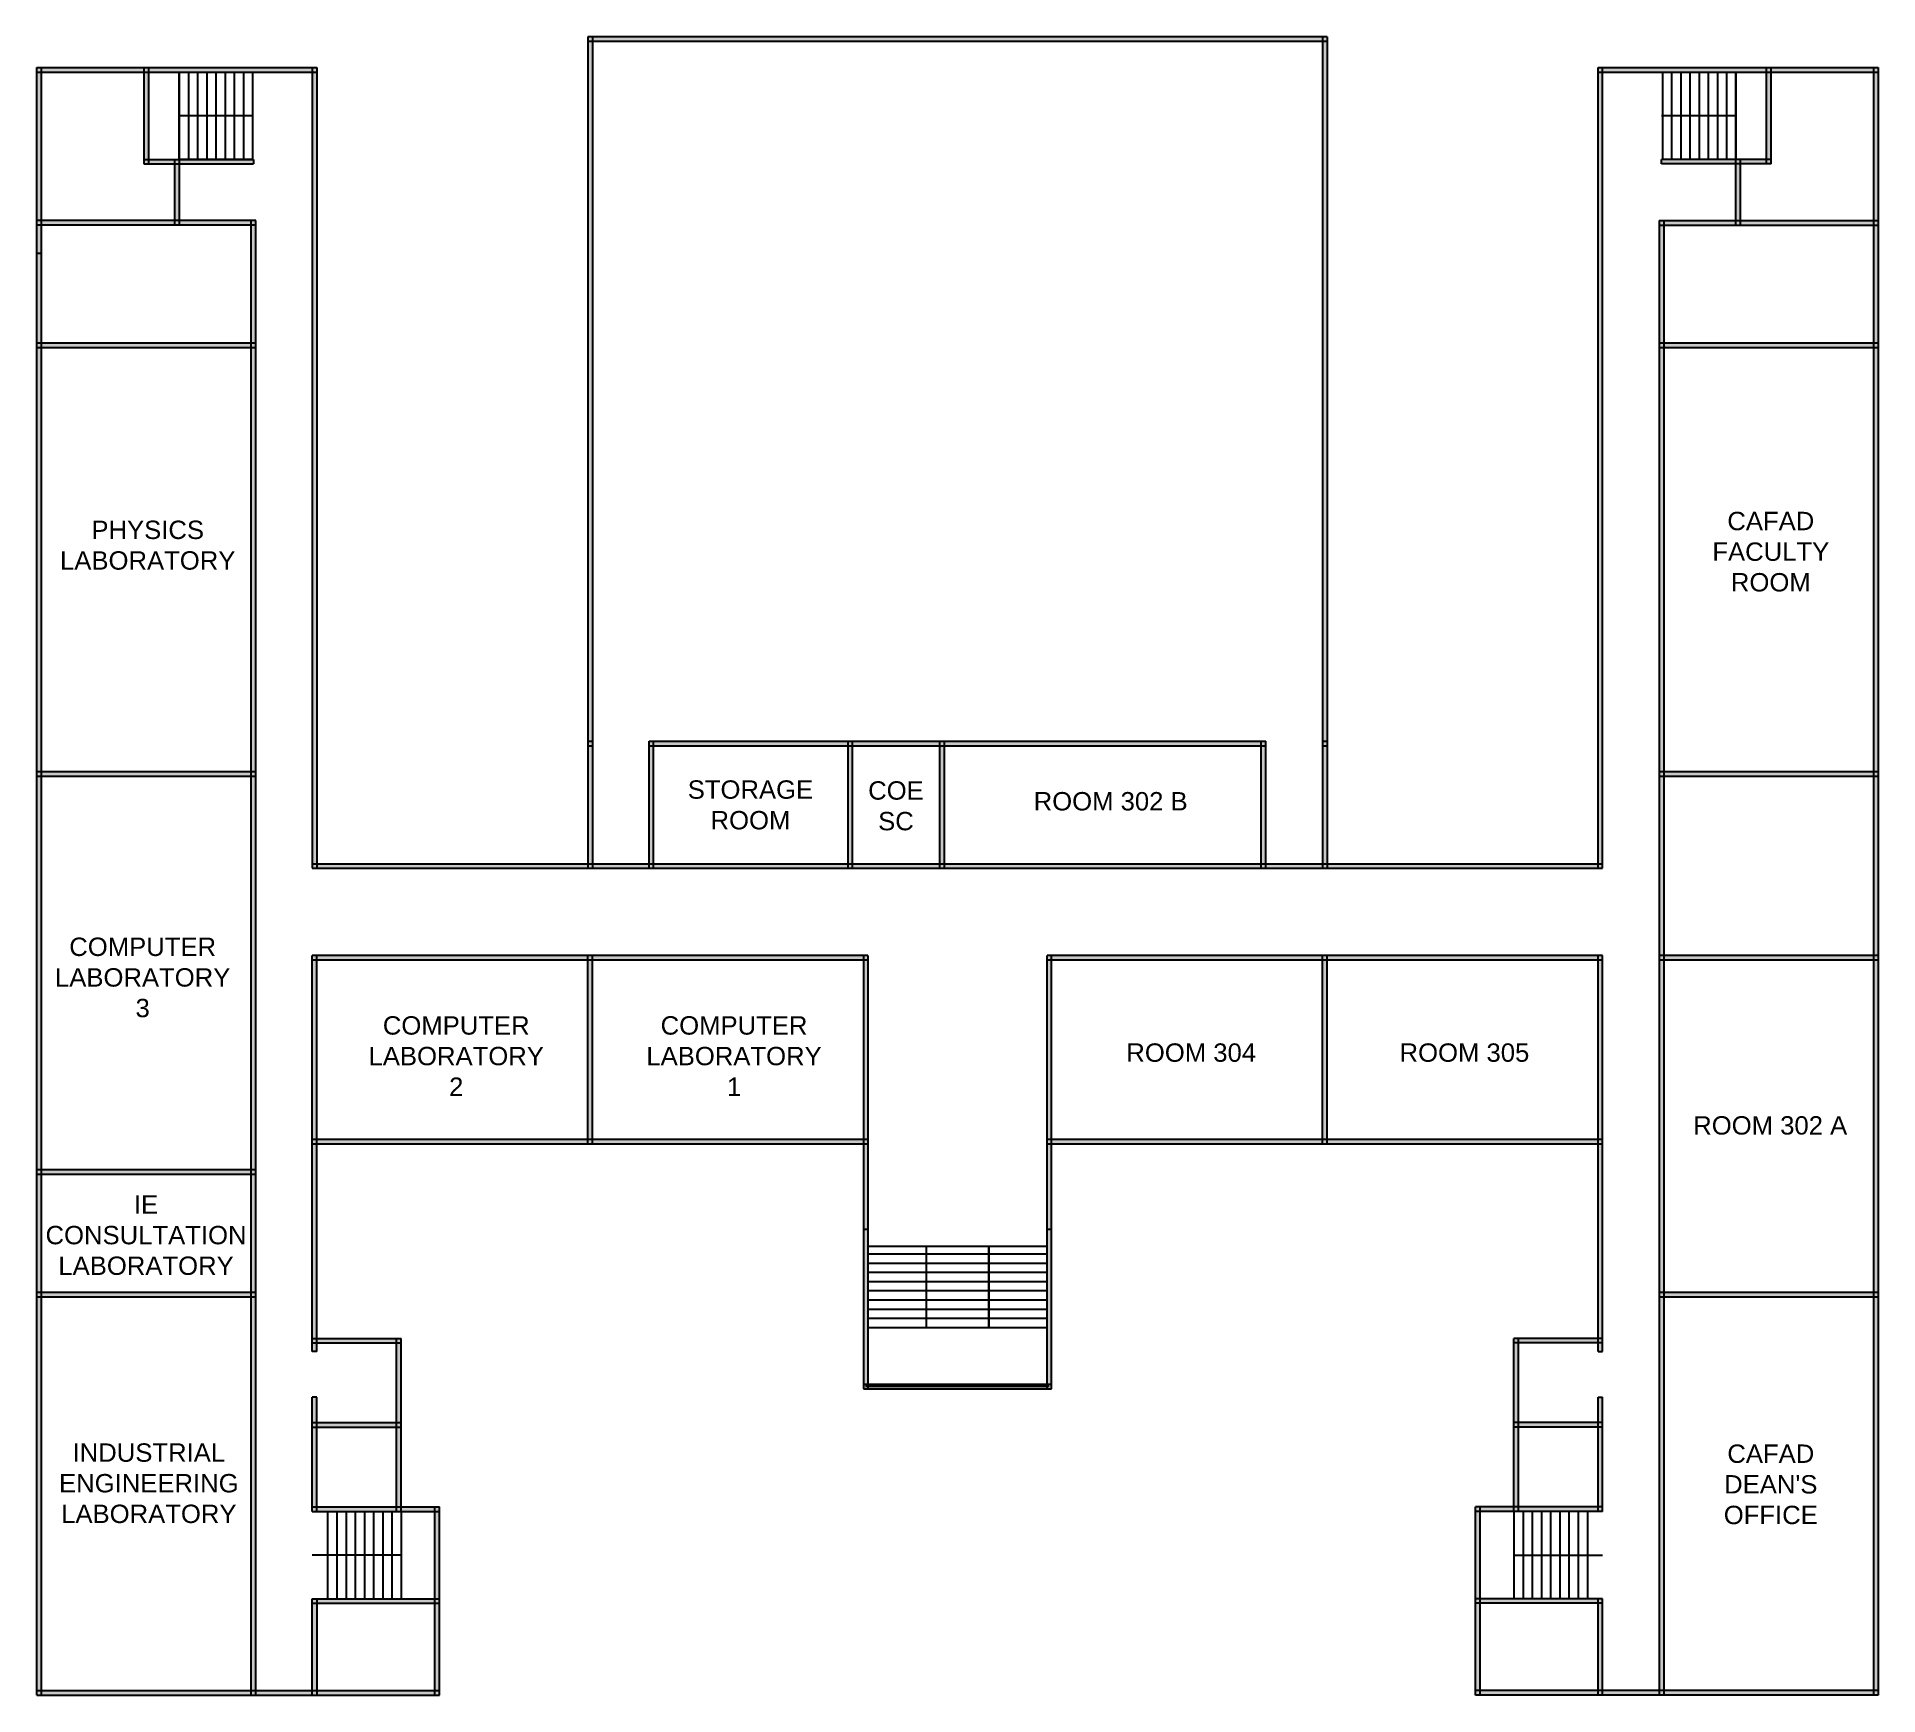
# Model space of a CAD drawing. Header units: millimetres. Extents: x 3.1 to 63.3, y 1.8 to 56.
import ezdxf

# ---------------------------------------------------------------- set-up
doc = ezdxf.new("R2010")
doc.units = ezdxf.units.MM
for name, color, linetype in [('3 - 3C', 7, 'Continuous'), ('3 - 3Z', 7, 'Continuous'), ('hatches', 7, 'Continuous'), ('label', 7, 'Continuous'), ('stairs', 7, 'Continuous')]:
    doc.layers.add(name, color=color, linetype=linetype)
doc.styles.get("Standard").update_dxf_attribs({"font": 'arial.ttf'})
pattern_1 = [(0, (0, 0), (0, 6.985), [5.08, -1.905]), (90, (0, 0), (-6.985, 4e-16), [5.08, -1.905])]

msp = doc.modelspace()

# ---------------------------------------------------------------- hatches: boundary and pattern name
at = {"layer": 'hatches'}
h = msp.add_hatch(color=256, dxfattribs=at)
h.dxf.hatch_style = 1
h.paths.add_polyline_path([(12.286, 54.809), (12.136, 54.809), (12.136, 28.959), (12.286, 28.959)])
h.paths.add_polyline_path([(12.286, 28.959), (12.136, 28.959), (12.136, 28.809), (12.286, 28.809)])
h.paths.add_polyline_path([(21.136, 28.959), (12.286, 28.959), (12.286, 28.809), (21.136, 28.809)])
h.paths.add_polyline_path([(21.286, 28.959), (21.136, 28.959), (21.136, 28.809), (21.286, 28.809)])
h.paths.add_polyline_path([(23.136, 28.959), (21.286, 28.959), (21.286, 28.809), (23.136, 28.809)])
h.paths.add_polyline_path([(23.286, 28.959), (23.136, 28.959), (23.136, 28.809), (23.286, 28.809)])
h.paths.add_polyline_path([(29.636, 28.959), (23.286, 28.959), (23.286, 28.809), (29.636, 28.809)])
h.paths.add_polyline_path([(29.786, 28.959), (29.636, 28.959), (29.636, 28.809), (29.786, 28.809)])
h.paths.add_polyline_path([(32.636, 28.959), (29.786, 28.959), (29.786, 28.809), (32.636, 28.809)])
h.paths.add_polyline_path([(32.786, 28.959), (32.636, 28.959), (32.636, 28.809), (32.786, 28.809)])
h.paths.add_polyline_path([(43.136, 28.959), (32.786, 28.959), (32.786, 28.809), (43.136, 28.809)])
h.paths.add_polyline_path([(43.286, 28.959), (43.136, 28.959), (43.136, 28.809), (43.286, 28.809)])
h.paths.add_polyline_path([(45.136, 28.959), (43.286, 28.959), (43.286, 28.809), (45.136, 28.809)])
h.paths.add_polyline_path([(45.286, 28.959), (45.136, 28.959), (45.136, 28.809), (45.286, 28.809)])
h.paths.add_polyline_path([(54.136, 28.959), (45.286, 28.959), (45.286, 28.809), (54.136, 28.809)])
h.paths.add_polyline_path([(54.286, 28.959), (54.136, 28.959), (54.136, 28.809), (54.286, 28.809)])
h.paths.add_polyline_path([(54.286, 54.809), (54.136, 54.809), (54.136, 28.959), (54.286, 28.959)])
h.paths.add_polyline_path([(45.286, 55.809), (45.136, 55.809), (45.136, 32.959), (45.286, 32.959)])
h.paths.add_polyline_path([(45.286, 55.959), (45.136, 55.959), (45.136, 55.809), (45.286, 55.809)])
h.paths.add_polyline_path([(45.136, 55.959), (21.286, 55.959), (21.286, 55.809), (45.136, 55.809)])
h.paths.add_polyline_path([(21.286, 55.959), (21.136, 55.959), (21.136, 55.809), (21.286, 55.809)])
h.paths.add_polyline_path([(21.286, 55.809), (21.136, 55.809), (21.136, 32.959), (21.286, 32.959)])
h.paths.add_polyline_path([(21.286, 32.959), (21.136, 32.959), (21.136, 32.809), (21.286, 32.809)])
h.paths.add_polyline_path([(21.286, 32.809), (21.136, 32.809), (21.136, 28.959), (21.286, 28.959)])
h = msp.add_hatch(dxfattribs=at)
h.set_pattern_fill('ANGLE', color=256)
h.set_pattern_definition(pattern_1)
h.paths.add_polyline_path([(3.286, 54.959), (3.136, 54.959), (3.136, 54.809), (3.286, 54.809)])
h.paths.add_polyline_path([(3.286, 54.809), (3.136, 54.809), (3.136, 49.959), (3.286, 49.959)])
h.paths.add_polyline_path([(3.286, 49.959), (3.136, 49.959), (3.136, 49.809), (3.286, 49.809)])
h.paths.add_polyline_path([(3.286, 49.809), (3.136, 49.809), (3.136, 45.959), (3.286, 45.959)])
h = msp.add_hatch(color=256, dxfattribs=at)
h.dxf.hatch_style = 1
h.paths.add_polyline_path([(3.286, 49.809), (3.136, 49.809), (3.136, 45.959), (3.286, 45.959)])
h.paths.add_polyline_path([(3.286, 49.959), (3.136, 49.959), (3.136, 49.809), (3.286, 49.809)])
h.paths.add_polyline_path([(3.286, 54.959), (3.136, 54.959), (3.136, 54.809), (3.286, 54.809)])
h.paths.add_polyline_path([(3.286, 54.809), (3.136, 54.809), (3.136, 49.959), (3.286, 49.959)])
h.paths.add_polyline_path([(3.286, 45.959), (3.136, 45.959), (3.136, 45.809), (3.286, 45.809)])
h.paths.add_polyline_path([(3.286, 45.809), (3.136, 45.809), (3.136, 31.959), (3.286, 31.959)])
h.paths.add_polyline_path([(3.286, 31.959), (3.136, 31.959), (3.136, 31.809), (3.286, 31.809)])
h.paths.add_polyline_path([(3.286, 31.809), (3.136, 31.809), (3.136, 18.959), (3.286, 18.959)])
h.paths.add_polyline_path([(3.286, 18.959), (3.136, 18.959), (3.136, 18.809), (3.286, 18.809)])
h.paths.add_polyline_path([(3.286, 18.809), (3.136, 18.809), (3.136, 14.959), (3.286, 14.959)])
h.paths.add_polyline_path([(3.286, 14.959), (3.136, 14.959), (3.136, 14.809), (3.286, 14.809)])
h.paths.add_polyline_path([(3.286, 14.809), (3.136, 14.809), (3.136, 9.959), (3.286, 9.959)])
h.paths.add_polyline_path([(3.286, 9.959), (3.136, 9.959), (3.136, 9.809), (3.286, 9.809)])
h.paths.add_polyline_path([(3.286, 9.809), (3.136, 9.809), (3.136, 1.959), (3.286, 1.959)])
h.paths.add_polyline_path([(3.286, 1.959), (3.136, 1.959), (3.136, 1.809), (3.286, 1.809)])
h = msp.add_hatch(color=256, dxfattribs=at)
h.dxf.hatch_style = 1
h.paths.add_polyline_path([(63.136, 54.959), (59.786, 54.959), (59.786, 54.809), (63.136, 54.809)])
h.paths.add_polyline_path([(59.786, 54.959), (59.636, 54.959), (59.636, 54.809), (59.786, 54.809)])
h.paths.add_polyline_path([(59.636, 54.959), (54.286, 54.959), (54.286, 54.809), (59.636, 54.809)])
h.paths.add_polyline_path([(54.286, 54.959), (54.136, 54.959), (54.136, 54.809), (54.286, 54.809)])
h.paths.add_polyline_path([(59.786, 54.809), (59.636, 54.809), (59.636, 51.959), (59.786, 51.959)])
h.paths.add_polyline_path([(59.786, 51.959), (59.636, 51.959), (59.636, 51.809), (59.786, 51.809)])
h.paths.add_polyline_path([(59.636, 51.959), (58.786, 51.959), (58.786, 51.809), (59.636, 51.809)])
h.paths.add_polyline_path([(58.786, 51.959), (58.636, 51.959), (58.636, 51.809), (58.786, 51.809)])
h.paths.add_polyline_path([(58.636, 51.959), (56.211, 51.959), (56.211, 51.809), (58.636, 51.809)])
h.paths.add_polyline_path([(58.786, 51.809), (58.636, 51.809), (58.636, 49.959), (58.786, 49.959)])
h.paths.add_polyline_path([(6.636, 54.959), (3.286, 54.959), (3.286, 54.809), (6.636, 54.809)])
h.paths.add_polyline_path([(6.786, 54.959), (6.636, 54.959), (6.636, 54.809), (6.786, 54.809)])
h.paths.add_polyline_path([(6.786, 54.809), (6.636, 54.809), (6.636, 51.959), (6.786, 51.959)])
h.paths.add_polyline_path([(12.136, 54.959), (6.786, 54.959), (6.786, 54.809), (12.136, 54.809)])
h.paths.add_polyline_path([(12.286, 54.959), (12.136, 54.959), (12.136, 54.809), (12.286, 54.809)])
h.paths.add_polyline_path([(6.786, 51.959), (6.636, 51.959), (6.636, 51.809), (6.786, 51.809)])
h.paths.add_polyline_path([(7.636, 51.959), (6.786, 51.959), (6.786, 51.809), (7.636, 51.809)])
h.paths.add_polyline_path([(10.211, 51.959), (7.786, 51.959), (7.786, 51.809), (10.211, 51.809)])
h.paths.add_polyline_path([(7.786, 51.959), (7.636, 51.959), (7.636, 51.809), (7.786, 51.809)])
h.paths.add_polyline_path([(7.786, 51.809), (7.636, 51.809), (7.636, 49.959), (7.786, 49.959)])
h.paths.add_polyline_path([(63.136, 49.959), (58.786, 49.959), (58.786, 49.809), (63.136, 49.809)])
h.paths.add_polyline_path([(58.786, 49.959), (58.636, 49.959), (58.636, 49.809), (58.786, 49.809)])
h.paths.add_polyline_path([(58.636, 49.959), (56.286, 49.959), (56.286, 49.809), (58.636, 49.809)])
h.paths.add_polyline_path([(56.286, 49.959), (56.136, 49.959), (56.136, 49.809), (56.286, 49.809)])
h.paths.add_polyline_path([(7.636, 49.959), (3.286, 49.959), (3.286, 49.809), (7.636, 49.809)])
h.paths.add_polyline_path([(7.786, 49.959), (7.636, 49.959), (7.636, 49.809), (7.786, 49.809)])
h.paths.add_polyline_path([(10.136, 49.959), (7.786, 49.959), (7.786, 49.809), (10.136, 49.809)])
h.paths.add_polyline_path([(10.286, 49.959), (10.136, 49.959), (10.136, 49.809), (10.286, 49.809)])
h = msp.add_hatch(color=256, dxfattribs=at)
h.dxf.hatch_style = 1
h.paths.add_polyline_path([(63.286, 8.459), (63.136, 8.459), (63.136, 8.309), (63.286, 8.309)])
h.paths.add_polyline_path([(63.286, 14.809), (63.136, 14.809), (63.136, 8.459), (63.286, 8.459)])
h.paths.add_polyline_path([(63.286, 14.959), (63.136, 14.959), (63.136, 14.809), (63.286, 14.809)])
h.paths.add_polyline_path([(63.286, 18.809), (63.136, 18.809), (63.136, 14.959), (63.286, 14.959)])
h.paths.add_polyline_path([(63.286, 18.959), (63.136, 18.959), (63.136, 18.809), (63.286, 18.809)])
h.paths.add_polyline_path([(63.286, 25.809), (63.136, 25.809), (63.136, 18.959), (63.286, 18.959)])
h.paths.add_polyline_path([(63.286, 25.959), (63.136, 25.959), (63.136, 25.809), (63.286, 25.809)])
h.paths.add_polyline_path([(63.286, 31.809), (63.136, 31.809), (63.136, 25.959), (63.286, 25.959)])
h.paths.add_polyline_path([(63.286, 31.959), (63.136, 31.959), (63.136, 31.809), (63.286, 31.809)])
h.paths.add_polyline_path([(63.286, 41.809), (63.136, 41.809), (63.136, 31.959), (63.286, 31.959)])
h.paths.add_polyline_path([(63.286, 41.959), (63.136, 41.959), (63.136, 41.809), (63.286, 41.809)])
h.paths.add_polyline_path([(63.286, 45.809), (63.136, 45.809), (63.136, 41.959), (63.286, 41.959)])
h.paths.add_polyline_path([(63.286, 45.959), (63.136, 45.959), (63.136, 45.809), (63.286, 45.809)])
h.paths.add_polyline_path([(63.286, 49.809), (63.136, 49.809), (63.136, 45.959), (63.286, 45.959)])
h.paths.add_polyline_path([(63.286, 49.959), (63.136, 49.959), (63.136, 49.809), (63.286, 49.809)])
h.paths.add_polyline_path([(63.286, 54.809), (63.136, 54.809), (63.136, 49.959), (63.286, 49.959)])
h.paths.add_polyline_path([(63.286, 54.959), (63.136, 54.959), (63.136, 54.809), (63.286, 54.809)])
h = msp.add_hatch(dxfattribs=at)
h.set_pattern_fill('ANGLE', color=256)
h.set_pattern_definition(pattern_1)
h.paths.add_polyline_path([(3.286, 49.809), (3.136, 49.809), (3.136, 45.959), (3.286, 45.959)])
h = msp.add_hatch(color=256, dxfattribs=at)
h.dxf.hatch_style = 1
h.paths.add_polyline_path([(16.136, 4.959), (12.286, 4.959), (12.286, 4.809), (16.136, 4.809)])
h.paths.add_polyline_path([(12.286, 4.959), (12.136, 4.959), (12.136, 4.809), (12.286, 4.809)])
h.paths.add_polyline_path([(12.286, 4.809), (12.136, 4.809), (12.136, 1.959), (12.286, 1.959)])
h.paths.add_polyline_path([(14.886, 7.959), (12.286, 7.959), (12.286, 7.809), (14.886, 7.809)])
h.paths.add_polyline_path([(12.286, 7.959), (12.136, 7.959), (12.136, 7.809), (12.286, 7.809)])
h.paths.add_polyline_path([(12.286, 10.559), (12.136, 10.559), (12.136, 7.959), (12.286, 7.959)])
h.paths.add_polyline_path([(14.886, 10.709), (12.286, 10.709), (12.286, 10.559), (14.886, 10.559)])
h.paths.add_polyline_path([(12.286, 11.538), (12.136, 11.538), (12.136, 10.709), (12.286, 10.709)])
h.paths.add_polyline_path([(12.286, 10.709), (12.136, 10.709), (12.136, 10.559), (12.286, 10.559)])
h.paths.add_polyline_path([(10.286, 9.809), (10.136, 9.809), (10.136, 1.959), (10.286, 1.959)])
h.paths.add_polyline_path([(10.286, 9.959), (10.136, 9.959), (10.136, 9.809), (10.286, 9.809)])
h.paths.add_polyline_path([(10.286, 14.809), (10.136, 14.809), (10.136, 9.959), (10.286, 9.959)])
h.paths.add_polyline_path([(10.286, 14.959), (10.136, 14.959), (10.136, 14.809), (10.286, 14.809)])
h.paths.add_polyline_path([(10.286, 18.809), (10.136, 18.809), (10.136, 14.959), (10.286, 14.959)])
h.paths.add_polyline_path([(10.286, 18.959), (10.136, 18.959), (10.136, 18.809), (10.286, 18.809)])
h.paths.add_polyline_path([(10.286, 31.809), (10.136, 31.809), (10.136, 18.959), (10.286, 18.959)])
h.paths.add_polyline_path([(10.286, 31.959), (10.136, 31.959), (10.136, 31.809), (10.286, 31.809)])
h.paths.add_polyline_path([(10.286, 45.809), (10.136, 45.809), (10.136, 31.959), (10.286, 31.959)])
h.paths.add_polyline_path([(10.286, 45.959), (10.136, 45.959), (10.136, 45.809), (10.286, 45.809)])
h.paths.add_polyline_path([(10.286, 49.809), (10.136, 49.809), (10.136, 45.959), (10.286, 45.959)])
h.paths.add_polyline_path([(56.286, 49.809), (56.136, 49.809), (56.136, 45.959), (56.286, 45.959)])
h.paths.add_polyline_path([(56.286, 45.959), (56.136, 45.959), (56.136, 45.809), (56.286, 45.809)])
h.paths.add_polyline_path([(56.286, 45.809), (56.136, 45.809), (56.136, 41.959), (56.286, 41.959)])
h.paths.add_polyline_path([(56.286, 41.959), (56.136, 41.959), (56.136, 41.809), (56.286, 41.809)])
h.paths.add_polyline_path([(56.286, 41.809), (56.136, 41.809), (56.136, 31.959), (56.286, 31.959)])
h.paths.add_polyline_path([(56.286, 31.959), (56.136, 31.959), (56.136, 31.809), (56.286, 31.809)])
h.paths.add_polyline_path([(56.286, 31.809), (56.136, 31.809), (56.136, 25.959), (56.286, 25.959)])
h.paths.add_polyline_path([(56.286, 25.959), (56.136, 25.959), (56.136, 25.809), (56.286, 25.809)])
h.paths.add_polyline_path([(56.286, 25.809), (56.136, 25.809), (56.136, 18.959), (56.286, 18.959)])
h.paths.add_polyline_path([(56.286, 18.959), (56.136, 18.959), (56.136, 18.809), (56.286, 18.809)])
h.paths.add_polyline_path([(56.286, 18.809), (56.136, 18.809), (56.136, 14.959), (56.286, 14.959)])
h.paths.add_polyline_path([(56.286, 14.959), (56.136, 14.959), (56.136, 14.809), (56.286, 14.809)])
h.paths.add_polyline_path([(56.286, 14.809), (56.136, 14.809), (56.136, 8.459), (56.286, 8.459)])
h.paths.add_polyline_path([(56.286, 8.459), (56.136, 8.459), (56.136, 8.309), (56.286, 8.309)])
h.paths.add_polyline_path([(56.286, 8.309), (56.136, 8.309), (56.136, 1.959), (56.286, 1.959)])
h.paths.add_polyline_path([(54.286, 4.959), (54.136, 4.959), (54.136, 4.809), (54.286, 4.809)])
h.paths.add_polyline_path([(54.286, 4.809), (54.136, 4.809), (54.136, 1.959), (54.286, 1.959)])
h.paths.add_polyline_path([(54.136, 4.959), (50.286, 4.959), (50.286, 4.809), (54.136, 4.809)])
h.paths.add_polyline_path([(54.136, 7.959), (51.536, 7.959), (51.536, 7.809), (54.136, 7.809)])
h.paths.add_polyline_path([(54.286, 7.959), (54.136, 7.959), (54.136, 7.809), (54.286, 7.809)])
h.paths.add_polyline_path([(54.286, 10.559), (54.136, 10.559), (54.136, 7.959), (54.286, 7.959)])
h.paths.add_polyline_path([(54.286, 11.538), (54.136, 11.538), (54.136, 10.709), (54.286, 10.709)])
h.paths.add_polyline_path([(54.286, 10.709), (54.136, 10.709), (54.136, 10.559), (54.286, 10.559)])
h.paths.add_polyline_path([(54.136, 10.709), (51.536, 10.709), (51.536, 10.559), (54.136, 10.559)])
h = msp.add_hatch(color=256, dxfattribs=at)
h.dxf.hatch_style = 1
h.paths.add_polyline_path([(10.136, 14.959), (3.286, 14.959), (3.286, 14.809), (10.136, 14.809)])
h.paths.add_polyline_path([(10.136, 18.959), (3.286, 18.959), (3.286, 18.809), (10.136, 18.809)])
h.paths.add_polyline_path([(10.136, 31.959), (3.286, 31.959), (3.286, 31.809), (10.136, 31.809)])
h.paths.add_polyline_path([(10.136, 45.959), (3.286, 45.959), (3.286, 45.809), (10.136, 45.809)])
h = msp.add_hatch(color=256, dxfattribs=at)
h.dxf.hatch_style = 1
h.paths.add_polyline_path([(63.136, 31.959), (56.286, 31.959), (56.286, 31.809), (63.136, 31.809)])
h.paths.add_polyline_path([(63.136, 45.959), (56.286, 45.959), (56.286, 45.809), (63.136, 45.809)])
h = msp.add_hatch(color=256, dxfattribs=at)
h.dxf.hatch_style = 1
h.paths.add_polyline_path([(45.286, 32.959), (45.136, 32.959), (45.136, 32.809), (45.286, 32.809)])
h.paths.add_polyline_path([(45.286, 32.809), (45.136, 32.809), (45.136, 28.959), (45.286, 28.959)])
h.paths.add_polyline_path([(43.286, 32.809), (43.136, 32.809), (43.136, 28.959), (43.286, 28.959)])
h.paths.add_polyline_path([(43.286, 32.959), (43.136, 32.959), (43.136, 32.809), (43.286, 32.809)])
h.paths.add_polyline_path([(43.136, 32.959), (32.786, 32.959), (32.786, 32.809), (43.136, 32.809)])
h.paths.add_polyline_path([(32.786, 32.959), (32.636, 32.959), (32.636, 32.809), (32.786, 32.809)])
h.paths.add_polyline_path([(32.786, 32.809), (32.636, 32.809), (32.636, 28.959), (32.786, 28.959)])
h.paths.add_polyline_path([(32.636, 32.959), (29.786, 32.959), (29.786, 32.809), (32.636, 32.809)])
h.paths.add_polyline_path([(29.786, 32.959), (29.636, 32.959), (29.636, 32.809), (29.786, 32.809)])
h.paths.add_polyline_path([(29.636, 32.959), (23.286, 32.959), (23.286, 32.809), (29.636, 32.809)])
h.paths.add_polyline_path([(29.786, 32.809), (29.636, 32.809), (29.636, 28.959), (29.786, 28.959)])
h.paths.add_polyline_path([(23.286, 32.959), (23.136, 32.959), (23.136, 32.809), (23.286, 32.809)])
h.paths.add_polyline_path([(23.286, 32.809), (23.136, 32.809), (23.136, 28.959), (23.286, 28.959)])
h = msp.add_hatch(color=256, dxfattribs=at)
h.dxf.hatch_style = 1
h.paths.add_polyline_path([(12.286, 25.959), (12.136, 25.959), (12.136, 25.809), (12.286, 25.809)])
h.paths.add_polyline_path([(21.136, 25.959), (12.286, 25.959), (12.286, 25.809), (21.136, 25.809)])
h.paths.add_polyline_path([(30.136, 25.959), (21.286, 25.959), (21.286, 25.809), (30.136, 25.809)])
h.paths.add_polyline_path([(21.286, 25.959), (21.136, 25.959), (21.136, 25.809), (21.286, 25.809)])
h.paths.add_polyline_path([(30.286, 25.959), (30.136, 25.959), (30.136, 25.809), (30.286, 25.809)])
h.paths.add_polyline_path([(30.286, 25.809), (30.136, 25.809), (30.136, 19.959), (30.286, 19.959)])
h.paths.add_polyline_path([(36.286, 25.809), (36.136, 25.809), (36.136, 19.959), (36.286, 19.959)])
h.paths.add_polyline_path([(36.286, 25.959), (36.136, 25.959), (36.136, 25.809), (36.286, 25.809)])
h.paths.add_polyline_path([(45.136, 25.959), (36.286, 25.959), (36.286, 25.809), (45.136, 25.809)])
h.paths.add_polyline_path([(45.286, 25.959), (45.136, 25.959), (45.136, 25.809), (45.286, 25.809)])
h.paths.add_polyline_path([(54.136, 25.959), (45.286, 25.959), (45.286, 25.809), (54.136, 25.809)])
h.paths.add_polyline_path([(54.286, 25.959), (54.136, 25.959), (54.136, 25.809), (54.286, 25.809)])
h.paths.add_polyline_path([(54.286, 25.809), (54.136, 25.809), (54.136, 19.959), (54.286, 19.959)])
h = msp.add_hatch(color=256, dxfattribs=at)
h.dxf.hatch_style = 1
h.paths.add_polyline_path([(63.136, 25.959), (56.286, 25.959), (56.286, 25.809), (63.136, 25.809)])
h = msp.add_hatch(color=256, dxfattribs=at)
h.dxf.hatch_style = 1
h.paths.add_polyline_path([(12.286, 25.809), (12.136, 25.809), (12.136, 19.959), (12.286, 19.959)])
h.paths.add_polyline_path([(12.286, 19.959), (12.136, 19.959), (12.136, 19.809), (12.286, 19.809)])
h.paths.add_polyline_path([(21.136, 19.959), (12.286, 19.959), (12.286, 19.809), (21.136, 19.809)])
h.paths.add_polyline_path([(21.286, 19.959), (21.136, 19.959), (21.136, 19.809), (21.286, 19.809)])
h.paths.add_polyline_path([(30.136, 19.959), (21.286, 19.959), (21.286, 19.809), (30.136, 19.809)])
h.paths.add_polyline_path([(30.286, 19.959), (30.136, 19.959), (30.136, 19.809), (30.286, 19.809)])
h.paths.add_polyline_path([(30.286, 19.809), (30.136, 19.809), (30.136, 17.026), (30.286, 17.026)])
h.paths.add_polyline_path([(36.286, 19.809), (36.136, 19.809), (36.136, 17.026), (36.286, 17.026)])
h.paths.add_polyline_path([(30.286, 11.959), (30.136, 11.959), (30.136, 11.809), (30.286, 11.809)])
h.paths.add_polyline_path([(36.136, 11.884), (30.286, 11.884), (30.286, 11.809), (36.136, 11.809)])
h.paths.add_polyline_path([(36.136, 11.959), (30.286, 11.959), (30.286, 11.884), (36.136, 11.884)])
h.paths.add_polyline_path([(30.286, 17.026), (30.136, 17.026), (30.136, 11.959), (30.286, 11.959)])
h.paths.add_polyline_path([(36.286, 17.026), (36.136, 17.026), (36.136, 11.959), (36.286, 11.959)])
h.paths.add_polyline_path([(36.286, 11.959), (36.136, 11.959), (36.136, 11.884), (36.136, 11.809), (36.286, 11.809)])
h.paths.add_polyline_path([(36.286, 19.959), (36.136, 19.959), (36.136, 19.809), (36.286, 19.809)])
h = msp.add_hatch(color=256, dxfattribs=at)
h.dxf.hatch_style = 1
h.paths.add_polyline_path([(21.286, 25.809), (21.136, 25.809), (21.136, 19.959), (21.286, 19.959)])
h = msp.add_hatch(color=256, dxfattribs=at)
h.dxf.hatch_style = 1
h.paths.add_polyline_path([(45.286, 25.809), (45.136, 25.809), (45.136, 19.959), (45.286, 19.959)])
h = msp.add_hatch(color=256, dxfattribs=at)
h.dxf.hatch_style = 1
h.paths.add_polyline_path([(45.136, 19.959), (36.286, 19.959), (36.286, 19.809), (45.136, 19.809)])
h.paths.add_polyline_path([(45.286, 19.959), (45.136, 19.959), (45.136, 19.809), (45.286, 19.809)])
h.paths.add_polyline_path([(54.136, 19.959), (45.286, 19.959), (45.286, 19.809), (54.136, 19.809)])
h.paths.add_polyline_path([(54.286, 19.959), (54.136, 19.959), (54.136, 19.809), (54.286, 19.809)])
h.paths.add_polyline_path([(54.286, 19.809), (54.136, 19.809), (54.136, 13.459), (54.286, 13.459)])
h.paths.add_polyline_path([(54.286, 13.459), (54.136, 13.459), (54.136, 13.309), (54.286, 13.309)])
h.paths.add_polyline_path([(54.136, 13.459), (51.536, 13.459), (51.536, 13.309), (54.136, 13.309)])
h.paths.add_polyline_path([(54.286, 13.309), (54.136, 13.309), (54.136, 13.033), (54.286, 13.033)])
h.paths.add_polyline_path([(51.536, 13.459), (51.386, 13.459), (51.386, 13.309), (51.536, 13.309)])
h.paths.add_polyline_path([(51.536, 13.309), (51.386, 13.309), (51.386, 10.709), (51.536, 10.709)])
h.paths.add_polyline_path([(51.536, 10.709), (51.386, 10.709), (51.386, 10.559), (51.536, 10.559)])
h.paths.add_polyline_path([(51.536, 10.559), (51.386, 10.559), (51.386, 7.959), (51.536, 7.959)])
h.paths.add_polyline_path([(51.536, 7.959), (51.386, 7.959), (51.386, 7.809), (51.536, 7.809)])
h.paths.add_polyline_path([(51.386, 7.959), (50.286, 7.959), (50.286, 7.809), (51.386, 7.809)])
h.paths.add_polyline_path([(50.286, 7.959), (50.136, 7.959), (50.136, 7.809), (50.286, 7.809)])
h.paths.add_polyline_path([(50.286, 7.809), (50.136, 7.809), (50.136, 4.959), (50.286, 4.959)])
h.paths.add_polyline_path([(50.286, 4.959), (50.136, 4.959), (50.136, 4.809), (50.286, 4.809)])
h.paths.add_polyline_path([(50.286, 4.809), (50.136, 4.809), (50.136, 1.959), (50.286, 1.959)])
h.paths.add_polyline_path([(50.286, 1.959), (50.136, 1.959), (50.136, 1.809), (50.286, 1.809)])
h.paths.add_polyline_path([(54.136, 1.959), (50.286, 1.959), (50.286, 1.809), (54.136, 1.809)])
h.paths.add_polyline_path([(54.286, 1.959), (54.136, 1.959), (54.136, 1.809), (54.286, 1.809)])
h.paths.add_polyline_path([(56.136, 1.959), (54.286, 1.959), (54.286, 1.809), (56.136, 1.809)])
h.paths.add_polyline_path([(56.286, 1.959), (56.136, 1.959), (56.136, 1.809), (56.286, 1.809)])
h.paths.add_polyline_path([(63.136, 1.959), (56.286, 1.959), (56.286, 1.809), (63.136, 1.809)])
h.paths.add_polyline_path([(63.286, 8.309), (63.136, 8.309), (63.136, 1.959), (63.286, 1.959)])
h.paths.add_polyline_path([(63.286, 1.959), (63.136, 1.959), (63.136, 1.809), (63.286, 1.809)])
h = msp.add_hatch(color=256, dxfattribs=at)
h.dxf.hatch_style = 1
h.paths.add_polyline_path([(10.136, 1.959), (3.286, 1.959), (3.286, 1.809), (10.136, 1.809)])
h.paths.add_polyline_path([(10.286, 1.959), (10.136, 1.959), (10.136, 1.809), (10.286, 1.809)])
h.paths.add_polyline_path([(12.136, 1.959), (10.286, 1.959), (10.286, 1.809), (12.136, 1.809)])
h.paths.add_polyline_path([(12.286, 1.959), (12.136, 1.959), (12.136, 1.809), (12.286, 1.809)])
h.paths.add_polyline_path([(16.136, 1.959), (12.286, 1.959), (12.286, 1.809), (16.136, 1.809)])
h.paths.add_polyline_path([(16.286, 1.959), (16.136, 1.959), (16.136, 1.809), (16.286, 1.809)])
h.paths.add_polyline_path([(16.286, 4.809), (16.136, 4.809), (16.136, 1.959), (16.286, 1.959)])
h.paths.add_polyline_path([(16.286, 4.959), (16.136, 4.959), (16.136, 4.809), (16.286, 4.809)])
h.paths.add_polyline_path([(16.286, 7.809), (16.136, 7.809), (16.136, 4.959), (16.286, 4.959)])
h.paths.add_polyline_path([(16.286, 7.959), (16.136, 7.959), (16.136, 7.809), (16.286, 7.809)])
h.paths.add_polyline_path([(16.136, 7.959), (15.036, 7.959), (15.036, 7.809), (16.136, 7.809)])
h.paths.add_polyline_path([(15.036, 7.959), (14.886, 7.959), (14.886, 7.809), (15.036, 7.809)])
h.paths.add_polyline_path([(15.036, 10.559), (14.886, 10.559), (14.886, 7.959), (15.036, 7.959)])
h.paths.add_polyline_path([(15.036, 10.709), (14.886, 10.709), (14.886, 10.559), (15.036, 10.559)])
h.paths.add_polyline_path([(15.036, 13.309), (14.886, 13.309), (14.886, 10.709), (15.036, 10.709)])
h.paths.add_polyline_path([(14.886, 13.459), (12.286, 13.459), (12.286, 13.309), (14.886, 13.309)])
h.paths.add_polyline_path([(15.036, 13.459), (14.886, 13.459), (14.886, 13.309), (15.036, 13.309)])
h.paths.add_polyline_path([(12.286, 13.459), (12.136, 13.459), (12.136, 13.309), (12.286, 13.309)])
h.paths.add_polyline_path([(12.286, 13.309), (12.136, 13.309), (12.136, 13.033), (12.286, 13.033)])
h.paths.add_polyline_path([(12.286, 19.809), (12.136, 19.809), (12.136, 13.459), (12.286, 13.459)])
h = msp.add_hatch(color=256, dxfattribs=at)
h.dxf.hatch_style = 1
h.paths.add_polyline_path([(63.136, 14.959), (56.286, 14.959), (56.286, 14.809), (63.136, 14.809)])

# ---------------------------------------------------------------- linework, layer by layer
at = {"layer": '3 - 3C'}
msp.add_line((36.211, 11.884), (30.211, 11.884), dxfattribs=at)
at = {"layer": '3 - 3Z'}
for p, q in [((45.286, 55.959), (21.136, 55.959)), ((21.136, 55.959), (21.136, 28.809)), ((21.286, 55.959), (21.286, 28.809)), ((45.136, 55.959), (45.136, 28.809)), ((45.286, 55.959), (45.286, 28.809)), ((45.286, 55.809), (21.136, 55.809)), ((3.136, 54.959), (12.286, 54.959)), ((3.136, 1.809), (3.136, 54.959)), ((3.136, 54.809), (12.286, 54.809)), ((3.286, 1.809), (3.286, 54.959)), ((6.636, 54.959), (6.636, 51.809)), ((6.786, 54.959), (6.786, 51.809)), ((7.786, 51.959), (7.786, 54.809)), ((12.136, 54.959), (12.136, 28.809)), ((12.286, 54.959), (12.286, 28.809)), ((54.136, 54.959), (63.286, 54.959)), ((54.136, 28.809), (54.136, 54.959)), ((54.136, 54.809), (63.286, 54.809)), ((54.286, 28.809), (54.286, 54.959)), ((58.636, 51.959), (58.636, 54.809)), ((59.636, 51.809), (59.636, 54.959)), ((59.786, 51.809), (59.786, 54.959)), ((63.136, 54.959), (63.136, 1.809)), ((63.286, 54.959), (63.286, 1.809)), ((10.211, 53.384), (7.786, 53.384)), ((58.636, 53.384), (56.211, 53.384)), ((6.636, 51.959), (10.211, 51.959)), ((6.636, 51.809), (10.211, 51.809)), ((7.636, 51.959), (7.636, 49.809)), ((7.786, 51.959), (7.786, 49.809)), ((59.786, 51.959), (56.211, 51.959)), ((59.786, 51.809), (56.211, 51.809)), ((58.636, 49.809), (58.636, 51.959)), ((58.786, 49.809), (58.786, 51.959)), ((10.286, 49.959), (3.136, 49.959)), ((10.136, 1.809), (10.136, 49.959)), ((10.286, 1.809), (10.286, 49.959)), ((56.136, 49.959), (56.136, 1.809)), ((56.136, 49.959), (63.286, 49.959)), ((56.286, 49.959), (56.286, 1.809)), ((10.286, 49.809), (3.136, 49.809)), ((56.136, 49.809), (63.286, 49.809)), ((10.286, 45.959), (3.136, 45.959)), ((10.286, 45.809), (3.136, 45.809)), ((63.286, 45.959), (56.136, 45.959)), ((63.286, 45.809), (56.136, 45.809)), ((21.136, 32.959), (21.286, 32.959)), ((21.136, 32.809), (21.286, 32.809)), ((23.136, 28.809), (23.136, 32.959)), ((23.136, 32.959), (43.286, 32.959)), ((23.136, 32.809), (43.286, 32.809)), ((23.286, 28.809), (23.286, 32.959)), ((29.636, 28.809), (29.636, 32.959)), ((29.786, 28.809), (29.786, 32.959)), ((32.636, 28.809), (32.636, 32.959)), ((32.786, 28.809), (32.786, 32.959)), ((43.136, 28.809), (43.136, 32.959)), ((43.286, 28.809), (43.286, 32.959)), ((45.136, 32.959), (45.286, 32.959)), ((45.136, 32.809), (45.286, 32.809)), ((10.286, 31.959), (3.136, 31.959)), ((63.286, 31.959), (56.136, 31.959)), ((10.286, 31.809), (3.136, 31.809)), ((63.286, 31.809), (56.136, 31.809)), ((12.136, 28.959), (54.286, 28.959)), ((12.136, 28.809), (54.286, 28.809)), ((30.286, 25.959), (12.136, 25.959)), ((12.136, 13.033), (12.136, 25.959)), ((12.286, 13.033), (12.286, 25.959)), ((21.136, 19.809), (21.136, 25.959)), ((21.286, 19.809), (21.286, 25.959)), ((30.136, 25.959), (30.136, 11.809)), ((30.286, 25.959), (30.286, 11.809)), ((36.136, 11.809), (36.136, 25.959)), ((54.286, 25.959), (36.136, 25.959)), ((36.286, 11.809), (36.286, 25.959)), ((45.136, 19.809), (45.136, 25.959)), ((45.286, 19.809), (45.286, 25.959)), ((54.136, 13.033), (54.136, 25.959)), ((54.286, 13.033), (54.286, 25.959)), ((63.286, 25.959), (56.136, 25.959)), ((30.286, 25.809), (12.136, 25.809)), ((54.286, 25.809), (36.136, 25.809)), ((63.286, 25.809), (56.136, 25.809)), ((12.136, 19.959), (30.286, 19.959)), ((36.136, 19.959), (54.286, 19.959)), ((12.136, 19.809), (30.286, 19.809)), ((36.136, 19.809), (54.286, 19.809)), ((10.286, 18.959), (3.136, 18.959)), ((10.286, 18.809), (3.136, 18.809)), ((30.136, 17.026), (30.286, 17.026)), ((36.136, 17.026), (36.286, 17.026)), ((30.286, 16.468), (32.186, 16.468)), ((32.186, 16.468), (34.236, 16.468)), ((32.186, 16.468), (32.186, 13.818)), ((34.236, 16.468), (36.136, 16.468)), ((34.236, 16.468), (34.236, 13.818)), ((10.286, 14.959), (3.136, 14.959)), ((10.286, 14.809), (3.136, 14.809)), ((63.286, 14.959), (56.136, 14.959)), ((63.286, 14.809), (56.136, 14.809)), ((12.136, 13.459), (15.036, 13.459)), ((12.136, 13.309), (15.036, 13.309)), ((14.886, 7.809), (14.886, 13.459)), ((15.036, 7.809), (15.036, 13.459)), ((30.286, 13.818), (32.186, 13.818)), ((32.186, 13.818), (34.236, 13.818)), ((34.236, 13.818), (36.136, 13.818)), ((51.386, 7.809), (51.386, 13.459)), ((54.286, 13.459), (51.386, 13.459)), ((54.286, 13.309), (51.386, 13.309)), ((51.536, 7.809), (51.536, 13.459)), ((12.286, 13.033), (12.136, 13.033)), ((54.136, 13.033), (54.286, 13.033)), ((12.286, 11.538), (12.136, 11.538)), ((12.136, 7.809), (12.136, 11.538)), ((12.286, 7.809), (12.286, 11.538)), ((30.136, 11.959), (36.286, 11.959)), ((30.136, 11.809), (36.286, 11.809)), ((54.136, 7.809), (54.136, 11.538)), ((54.136, 11.538), (54.286, 11.538)), ((54.286, 7.809), (54.286, 11.538)), ((12.136, 10.709), (15.036, 10.709)), ((12.136, 10.559), (15.036, 10.559)), ((54.286, 10.709), (51.386, 10.709)), ((54.286, 10.559), (51.386, 10.559)), ((12.136, 7.959), (16.286, 7.959)), ((16.136, 1.809), (16.136, 7.959)), ((16.286, 1.809), (16.286, 7.959)), ((50.136, 1.809), (50.136, 7.959)), ((54.286, 7.959), (50.136, 7.959)), ((50.286, 1.809), (50.286, 7.959)), ((12.136, 7.809), (16.286, 7.809)), ((15.036, 7.809), (15.036, 4.959)), ((54.286, 7.809), (50.136, 7.809)), ((51.386, 7.809), (51.386, 4.959)), ((15.036, 6.384), (12.136, 6.384)), ((51.386, 6.384), (54.286, 6.384)), ((12.136, 1.809), (12.136, 4.959)), ((12.136, 4.959), (16.286, 4.959)), ((12.286, 4.959), (12.286, 1.809)), ((54.286, 4.959), (50.136, 4.959)), ((54.136, 1.809), (54.136, 4.959)), ((54.286, 1.809), (54.286, 4.959)), ((12.136, 4.809), (16.286, 4.809)), ((54.286, 4.809), (50.136, 4.809)), ((3.136, 1.959), (16.286, 1.959)), ((3.136, 1.809), (16.286, 1.809)), ((63.286, 1.959), (50.136, 1.959)), ((63.286, 1.809), (50.136, 1.809))]:
    msp.add_line(p, q, dxfattribs=at)
at = {"layer": 'hatches'}
for p, q in [((10.211, 51.959), (10.211, 51.809)), ((56.211, 51.809), (56.211, 51.959))]:
    msp.add_line(p, q, dxfattribs=at)
at = {"layer": 'stairs'}
for p, q in [((7.786, 51.959), (7.786, 54.809)), ((7.786, 54.809), (7.786, 53.384)), ((8.086, 54.809), (8.086, 53.384)), ((8.386, 54.809), (8.386, 53.384)), ((8.686, 54.809), (8.686, 53.384)), ((8.986, 54.809), (8.986, 53.384)), ((9.286, 54.809), (9.286, 53.384)), ((9.586, 54.809), (9.586, 53.384)), ((9.886, 54.809), (9.886, 53.384)), ((10.186, 54.809), (10.186, 53.384)), ((56.236, 54.809), (56.236, 53.384)), ((56.536, 54.809), (56.536, 53.384)), ((56.836, 54.809), (56.836, 53.384)), ((57.136, 54.809), (57.136, 53.384)), ((57.436, 54.809), (57.436, 53.384)), ((57.736, 54.809), (57.736, 53.384)), ((58.036, 54.809), (58.036, 53.384)), ((58.336, 54.809), (58.336, 53.384)), ((58.636, 51.959), (58.636, 54.809)), ((58.636, 54.809), (58.636, 53.384)), ((10.211, 53.384), (7.786, 53.384)), ((10.211, 53.384), (7.786, 53.384)), ((10.211, 53.384), (7.786, 53.384)), ((7.786, 53.384), (7.786, 51.959)), ((8.086, 53.384), (8.086, 51.959)), ((8.386, 53.384), (8.386, 51.959)), ((8.686, 53.384), (8.686, 51.959)), ((8.986, 53.384), (8.986, 51.959)), ((9.286, 53.384), (9.286, 51.959)), ((9.586, 53.384), (9.586, 51.959)), ((9.886, 53.384), (9.886, 51.959)), ((10.186, 53.384), (10.186, 51.959)), ((58.636, 53.384), (56.211, 53.384)), ((56.236, 53.384), (56.236, 51.959)), ((56.536, 53.384), (56.536, 51.959)), ((56.836, 53.384), (56.836, 51.959)), ((57.136, 53.384), (57.136, 51.959)), ((57.436, 53.384), (57.436, 51.959)), ((57.736, 53.384), (57.736, 51.959)), ((58.036, 53.384), (58.036, 51.959)), ((58.336, 53.384), (58.336, 51.959)), ((58.636, 53.384), (58.636, 51.959)), ((10.211, 51.959), (7.786, 51.959)), ((10.211, 51.959), (7.786, 51.959)), ((10.211, 51.959), (7.786, 51.959)), ((58.636, 51.959), (56.211, 51.959)), ((30.286, 16.468), (32.186, 16.468)), ((32.186, 16.468), (34.236, 16.468)), ((32.186, 16.468), (32.186, 13.818)), ((34.236, 16.468), (36.136, 16.468)), ((34.236, 13.818), (34.236, 16.468)), ((30.286, 16.218), (36.136, 16.218)), ((30.286, 15.918), (36.136, 15.918)), ((30.286, 15.618), (36.136, 15.618)), ((30.286, 15.318), (36.136, 15.318)), ((30.286, 15.018), (36.136, 15.018)), ((30.286, 14.718), (36.136, 14.718)), ((30.286, 14.418), (36.136, 14.418)), ((30.286, 14.118), (36.136, 14.118)), ((30.286, 13.818), (32.186, 13.818)), ((30.286, 13.818), (36.136, 13.818)), ((32.186, 13.818), (34.236, 13.818)), ((34.236, 13.818), (36.136, 13.818)), ((12.636, 7.809), (12.636, 6.384)), ((12.936, 7.809), (12.936, 6.384)), ((13.236, 7.809), (13.236, 6.384)), ((13.536, 7.809), (13.536, 6.384)), ((13.836, 7.809), (13.836, 6.384)), ((14.136, 7.809), (14.136, 6.384)), ((14.436, 7.809), (14.436, 6.384)), ((14.736, 7.809), (14.736, 6.384)), ((15.036, 7.809), (15.036, 4.959)), ((15.036, 7.809), (15.036, 6.384)), ((51.386, 7.809), (51.386, 4.959)), ((51.386, 7.809), (51.386, 6.384)), ((51.686, 7.809), (51.686, 6.384)), ((51.986, 7.809), (51.986, 6.384)), ((52.286, 7.809), (52.286, 6.384)), ((52.586, 7.809), (52.586, 6.384)), ((52.886, 7.809), (52.886, 6.384)), ((53.186, 7.809), (53.186, 6.384)), ((53.486, 7.809), (53.486, 6.384)), ((53.786, 7.809), (53.786, 6.384)), ((15.036, 6.384), (12.136, 6.384)), ((12.636, 6.384), (12.636, 4.959)), ((12.936, 6.384), (12.936, 4.959)), ((13.236, 6.384), (13.236, 4.959)), ((13.536, 6.384), (13.536, 4.959)), ((13.836, 6.384), (13.836, 4.959)), ((14.136, 6.384), (14.136, 4.959)), ((14.436, 6.384), (14.436, 4.959)), ((14.736, 6.384), (14.736, 4.959)), ((15.036, 6.384), (15.036, 4.959)), ((51.386, 6.384), (54.286, 6.384)), ((51.386, 6.384), (51.386, 4.959)), ((51.686, 6.384), (51.686, 4.959)), ((51.986, 6.384), (51.986, 4.959)), ((52.286, 6.384), (52.286, 4.959)), ((52.586, 6.384), (52.586, 4.959)), ((52.886, 6.384), (52.886, 4.959)), ((53.186, 6.384), (53.186, 4.959)), ((53.486, 6.384), (53.486, 4.959)), ((53.786, 6.384), (53.786, 4.959))]:
    msp.add_line(p, q, dxfattribs=at)

# ---------------------------------------------------------------- texts
at = {"layer": 'label', "char_height": 0.6, "attachment_point": 1}
for s, insert in [('\\pxqc;CAFAD FACULTY ROOM', (56.822, 40.449)), ('\\pxqc;PHYSICS LABORATORY', (3.802, 40.161)), ('\\pxqc;STORAGE ROOM', (23.491, 31.68)), ('\\pxqc;COE\\PSC', (28.244, 31.65)), ('\\pxqc;ROOM 302 B', (35.258, 31.298)), ('\\pxqc;COMPUTER LABORATORY 3', (3.637, 26.546)), ('\\pxqc;COMPUTER LABORATORY 2', (13.88, 23.978)), ('\\pxqc;COMPUTER LABORATORY 1', (22.955, 23.978)), ('\\pxqc;ROOM 304', (37.889, 23.091)), ('\\pxqc;ROOM 305', (46.814, 23.091)), ('\\pxqc;ROOM 302 A', (56.803, 20.714)), ('\\pxqc;IE CONSULTATION LABORATORY', (3.747, 18.132)), ('\\pxqc;INDUSTRIAL ENGINEERING LABORATORY', (3.839, 10.03)), ("\\pxqc;CAFAD DEAN'S OFFICE", (56.822, 9.994))]:
    msp.add_mtext_dynamic_manual_height_columns(s, width=5.91367, gutter_width=12.5, heights=[0], dxfattribs=dict(at, insert=insert))

doc.saveas('drawing.dxf')
